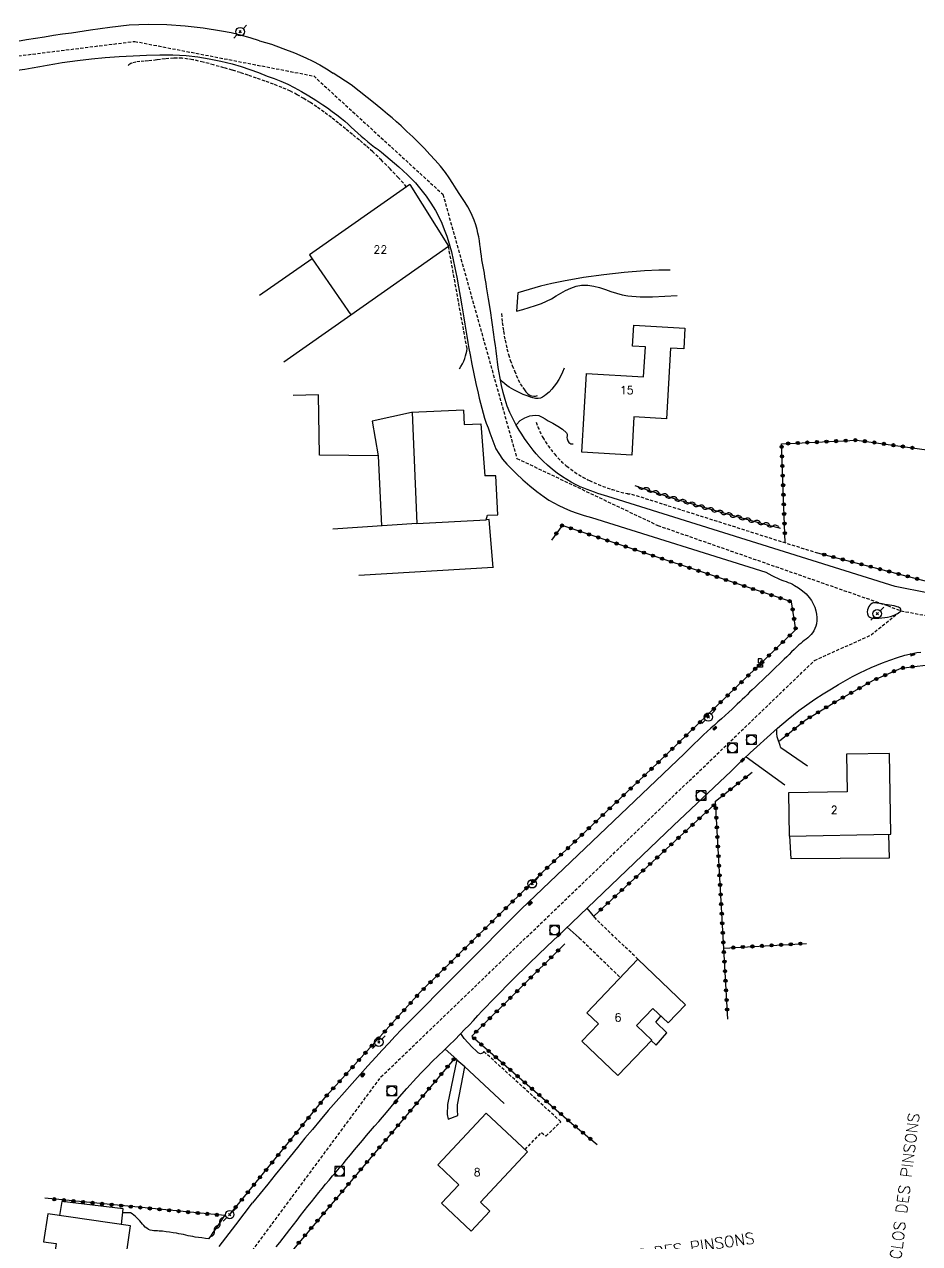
# Model space of a CAD drawing. Header units: millimetres. Extents: x 163000 to 164000, y 152000 to 153000.
# Drawn here: x 163158.3 to 163298.1, y 152306.1 to 152496.5 of the extents above; entities that cross this region are included whole.
import ezdxf
from ezdxf.enums import TextEntityAlignment as Align

# ---------------------------------------------------------------- set-up
doc = ezdxf.new("R2010")
doc.units = ezdxf.units.MM
doc.linetypes.add('DASHED', pattern=[0.75, 0.5, -0.25])
doc.layers.get('0').update_dxf_attribs({"linetype": 'CONTINUOUS'})
for name, color, linetype in [('W0001', 6, 'DASHED'), ('W0008', 7, 'CONTINUOUS'), ('W0015', 2, 'CONTINUOUS'), ('W0017', 7, 'CONTINUOUS'), ('W0101', 7, 'CONTINUOUS'), ('W0104', 1, 'CONTINUOUS'), ('W0112', 1, 'DASHED'), ('W0120', 7, 'CONTINUOUS'), ('W0310', 3, 'CONTINUOUS'), ('W0323', 7, 'CONTINUOUS'), ('W0401', 7, 'CONTINUOUS'), ('W0420', 7, 'CONTINUOUS'), ('W0438', 7, 'CONTINUOUS'), ('W0473', 7, 'CONTINUOUS'), ('W0510', 5, 'CONTINUOUS'), ('W0989', 7, 'CONTINUOUS'), ('W0991', 7, 'CONTINUOUS')]:
    doc.layers.add(name, color=color, linetype=linetype)
doc.styles.get("Standard").update_dxf_attribs({"font": 'romans.shx', "width": 0.85})

# ---------------------------------------------------------------- blocks, each defined once
blk = doc.blocks.new('T473')
for p, q in [((-0.166667, 0.166667), (0.166667, -0.166667)), ((-0.166667, -0.166667), (0.166667, 0.166667)), ((0.500001, 0.500001), (1.000002, 1.000002)), ((-1.000002, -1.000002), (-0.500001, -0.500001))]:
    blk.add_line(p, q)
blk.add_ellipse((0, 0), major_axis=(0.471405, 0.471405), ratio=1, start_param=5.4977871438, end_param=11.780972451)
blk = doc.blocks.new('T420')
for p, q in [((0.75, 0.75), (-0.75, 0.75)), ((-0.75, 0.75), (-0.75, -0.75)), ((0.75, 0.75), (0.75, -0.75)), ((0.75, -0.75), (-0.75, -0.75))]:
    blk.add_line(p, q)
blk.add_ellipse((0, 0), major_axis=(-0.53, 0.53), ratio=1, start_param=3.926991, end_param=10.210176)
blk = doc.blocks.new('T401')
for p, q in [((-0.3, 0.3), (0, 0.3)), ((-0.3, -0.25), (-0.3, 0.3)), ((-0.3, 0.15), (0, 0.15)), ((-0.3, 0), (0, 0)), ((0, 0.3), (0, -0.25)), ((-0.3, -0.15), (0, -0.15)), ((-0.3, -0.25), (-0.3, -0.3)), ((-0.3, -0.3), (0, -0.3)), ((0, -0.3), (0, -0.25))]:
    blk.add_line(p, q)
blk = doc.blocks.new('T438')
for p, q in [((-0.4, 0.2), (0.4, 0.2)), ((-0.4, -0.2), (-0.4, 0.2)), ((0.15, 1.1), (-0.3, 1.1)), ((-0.3, 1.1), (-0.3, 0.5)), ((-0.3, 0.5), (0.15, 0.5)), ((0.3, 0.65), (0.3, 0.95)), ((0.4, 0.2), (0.4, -0.2))]:
    blk.add_line(p, q)
at = {"flags": 128}
for points in [[(-0.4, -0.2), (0.4, 0.2)], [(0.4, -0.2), (-0.4, -0.2)]]:
    blk.add_lwpolyline(points, dxfattribs=at)
for centre, major_axis, start_param, end_param in [((0.15, 0.95), (0.106, -0.106), 0.785398, 2.356194), ((0.15, 0.65), (0.106, 0.106), 3.926991, 5.497787)]:
    blk.add_ellipse(centre, major_axis=major_axis, ratio=1, start_param=start_param, end_param=end_param)
blk = doc.blocks.new('t323o')
at = {"color": 0, "linetype": 'Continuous'}
for radius in [0.25, 0.15]:
    blk.add_circle((0, 0), radius, dxfattribs=at)
blk = doc.blocks.new('t310o')
at = {"color": 0, "linetype": 'Continuous'}
for centre, start, end in [((-0.5, 0.38), 216.8699, 323.1304), ((0.5, -0.37), 36.8699, 143.1303)]:
    blk.add_arc(centre, 0.625, start, end, dxfattribs=at)

msp = doc.modelspace()

# ---------------------------------------------------------------- linework, layer by layer
at = {"layer": 'W0001'}
for points in [[(163014, 152487.89), (163080.31, 152488.66), (163142.49, 152489.78), (163175.55, 152493.89), (163203.51, 152488.49), (163223.68, 152470.01), (163235.23, 152428.75), (163257.25, 152418.28), (163293.12, 152405.75), (163295.22, 152404.93)], [(163129.89, 152171), (163141.76, 152225.88), (163168.03, 152270.03), (163214.02, 152332.13), (163281.73, 152397.18), (163290.56, 152401.17), (163295.22, 152404.93)], [(163295.22, 152404.93), (163346.62, 152395.54)]]:
    msp.add_lwpolyline(points, dxfattribs=at)
at = {"layer": 'W0008'}
for points in [[(163195.06, 152494), (163193.59, 152494.47), (163192.1, 152494.87), (163190.6, 152495.22), (163189.09, 152495.51), (163186.27, 152495.95), (163183.43, 152496.29), (163180.58, 152496.49), (163177.72, 152496.55), (163174.69, 152496.4), (163171.67, 152496.05), (163168.67, 152495.62), (163165.67, 152495.19), (163164.26, 152495), (163162.85, 152494.79), (163161.44, 152494.57), (163160.04, 152494.35), (163158.63, 152494.12), (163157.23, 152493.89)], [(163195.06, 152494), (163196.9, 152493.44), (163198.71, 152492.8), (163200.5, 152492.1), (163202.26, 152491.33), (163203.36, 152490.79), (163204.45, 152490.21), (163205.51, 152489.59), (163206.55, 152488.92)], [(163157.2, 152489.38), (163158.38, 152489.56), (163159.55, 152489.76), (163160.72, 152489.97), (163161.89, 152490.18), (163163.07, 152490.38), (163164.24, 152490.58), (163165.42, 152490.76), (163166.6, 152490.92), (163168.78, 152491.17), (163170.96, 152491.38), (163173.15, 152491.54), (163175.33, 152491.66), (163177.39, 152491.75), (163179.46, 152491.81), (163181.53, 152491.81), (163183.59, 152491.69), (163185.4, 152491.48), (163187.2, 152491.17), (163188.99, 152490.8), (163190.76, 152490.36), (163192.16, 152489.97), (163193.54, 152489.52), (163194.91, 152489.02), (163196.25, 152488.48)], [(163209.37, 152487.09), (163206.55, 152488.92)], [(163196.25, 152488.48), (163197.33, 152488.09), (163198.4, 152487.66), (163199.45, 152487.2), (163200.48, 152486.7), (163201.62, 152486.08), (163202.74, 152485.41), (163203.84, 152484.72), (163204.93, 152484), (163205.67, 152483.49), (163206.4, 152482.96), (163207.12, 152482.42), (163207.83, 152481.86), (163208.36, 152481.42), (163208.88, 152480.97), (163209.38, 152480.51), (163209.89, 152480.04), (163210.39, 152479.58), (163210.9, 152479.11), (163211.42, 152478.66), (163211.94, 152478.22), (163212.2, 152478.01), (163212.47, 152477.8), (163212.74, 152477.6), (163213.01, 152477.39), (163213.29, 152477.19), (163213.56, 152476.99), (163213.82, 152476.78), (163214.09, 152476.57), (163215.46, 152475.43), (163216.83, 152474.27), (163218.15, 152473.07), (163219.4, 152471.78), (163220.26, 152470.76), (163221.07, 152469.7), (163221.82, 152468.6), (163222.51, 152467.46), (163223.03, 152466.5), (163223.5, 152465.51), (163223.91, 152464.51), (163224.29, 152463.48), (163224.68, 152462.26), (163225.01, 152461.03), (163225.3, 152459.78), (163225.57, 152458.54), (163225.88, 152457.06), (163226.14, 152455.57), (163226.39, 152454.08), (163226.65, 152452.6), (163226.81, 152451.64), (163226.97, 152450.69), (163227.12, 152449.73), (163227.28, 152448.77), (163227.43, 152447.82), (163227.59, 152446.86), (163227.76, 152445.91), (163227.93, 152444.95), (163228.22, 152443.45), (163228.53, 152441.95), (163228.85, 152440.45), (163229.19, 152438.96), (163229.37, 152438.17), (163229.55, 152437.38), (163229.75, 152436.6), (163229.97, 152435.82), (163230.21, 152435.05), (163230.46, 152434.28), (163230.74, 152433.52), (163231.02, 152432.76), (163231.32, 152431.93), (163231.63, 152431.09), (163231.98, 152430.27), (163232.41, 152429.49), (163233.01, 152428.64), (163233.69, 152427.86), (163234.42, 152427.12), (163235.15, 152426.4), (163236.19, 152425.42), (163237.26, 152424.48), (163238.37, 152423.58), (163239.52, 152422.73), (163240.25, 152422.25), (163241, 152421.8), (163241.77, 152421.39), (163242.56, 152421.01), (163243.61, 152420.56), (163244.68, 152420.17), (163245.77, 152419.83), (163246.88, 152419.54)], [(163249.44, 152422.79), (163248.92, 152422.95), (163248.4, 152423.11), (163247.89, 152423.29), (163247.38, 152423.47), (163246.81, 152423.67), (163246.24, 152423.87), (163245.68, 152424.09), (163245.12, 152424.33), (163244.41, 152424.68), (163243.71, 152425.05), (163243.02, 152425.45), (163242.35, 152425.88), (163241.56, 152426.44), (163240.79, 152427.04), (163240.05, 152427.67), (163239.34, 152428.34), (163238.8, 152428.89), (163238.28, 152429.46), (163237.78, 152430.06), (163237.3, 152430.66), (163236.85, 152431.27), (163236.42, 152431.88), (163236.01, 152432.51), (163235.62, 152433.15), (163235.1, 152434.06), (163234.6, 152434.98), (163234.14, 152435.92), (163233.74, 152436.89), (163233.39, 152437.97), (163233.1, 152439.06), (163232.86, 152440.16), (163232.64, 152441.26), (163232.48, 152442.12), (163232.34, 152442.97), (163232.22, 152443.83), (163232.1, 152444.69), (163231.99, 152445.55), (163231.88, 152446.41), (163231.77, 152447.26), (163231.65, 152448.12), (163231.37, 152449.97), (163231.1, 152451.83), (163230.81, 152453.68), (163230.52, 152455.53), (163230.43, 152456.06), (163230.34, 152456.59), (163230.25, 152457.13), (163230.16, 152457.66), (163230.06, 152458.19), (163229.97, 152458.73), (163229.88, 152459.26), (163229.79, 152459.79), (163229.7, 152460.38), (163229.62, 152460.97), (163229.54, 152461.56), (163229.46, 152462.15), (163229.38, 152462.75), (163229.28, 152463.34), (163229.17, 152463.92), (163229.03, 152464.5), (163228.82, 152465.24), (163228.57, 152465.97), (163228.28, 152466.68), (163227.96, 152467.38), (163227.58, 152468.06), (163227.17, 152468.7), (163226.73, 152469.34), (163226.31, 152469.97), (163225.76, 152470.84), (163225.23, 152471.71), (163224.68, 152472.57), (163224.08, 152473.4), (163223.31, 152474.38), (163222.5, 152475.32), (163221.66, 152476.24), (163220.81, 152477.14), (163219.92, 152478.06), (163219.01, 152478.96), (163218.08, 152479.84), (163217.15, 152480.7), (163216.45, 152481.33), (163215.75, 152481.94), (163215.04, 152482.54), (163214.32, 152483.14), (163213.1, 152484.14), (163211.87, 152485.14), (163210.62, 152486.12), (163209.37, 152487.09)], [(163363.63, 152395.44), (163332.27, 152401.85), (163299.56, 152407.71), (163294.35, 152408.73), (163249.44, 152422.79)], [(163246.88, 152419.54), (163274.15, 152410.96)], [(163274.15, 152410.96), (163274.59, 152410.71), (163275.04, 152410.47), (163275.5, 152410.24), (163275.95, 152410.02), (163276.28, 152409.87), (163276.61, 152409.74), (163276.95, 152409.62), (163277.29, 152409.5), (163277.62, 152409.38), (163277.96, 152409.24), (163278.28, 152409.09), (163278.6, 152408.92), (163279.23, 152408.52), (163279.83, 152408.08), (163280.4, 152407.59), (163280.9, 152407.03), (163281.24, 152406.55), (163281.54, 152406.04), (163281.77, 152405.5), (163281.95, 152404.94), (163282.05, 152404.43), (163282.1, 152403.92), (163282.09, 152403.41), (163282.03, 152402.9), (163281.93, 152402.53), (163281.8, 152402.17), (163281.63, 152401.83), (163281.42, 152401.51), (163281.2, 152401.23), (163280.95, 152400.97), (163280.68, 152400.73), (163280.4, 152400.51), (163280.12, 152400.3), (163279.84, 152400.08), (163279.57, 152399.86), (163279.3, 152399.63), (163278.91, 152399.26), (163278.53, 152398.89), (163278.15, 152398.52), (163277.77, 152398.14), (163277.39, 152397.76), (163277.01, 152397.39), (163276.63, 152397.01), (163276.24, 152396.64), (163275.71, 152396.13), (163275.18, 152395.62), (163274.64, 152395.12), (163274.11, 152394.61), (163273.58, 152394.11), (163273.04, 152393.6), (163272.51, 152393.09), (163271.98, 152392.59), (163271.59, 152392.21), (163271.2, 152391.84), (163270.82, 152391.46), (163270.44, 152391.09), (163270.05, 152390.71), (163269.67, 152390.34), (163269.28, 152389.97), (163268.89, 152389.6), (163268.33, 152389.09), (163267.78, 152388.59), (163267.21, 152388.09), (163266.65, 152387.59), (163266.09, 152387.09), (163265.52, 152386.59), (163264.97, 152386.08), (163264.41, 152385.57), (163263.65, 152384.86), (163262.9, 152384.13), (163262.15, 152383.4), (163261.4, 152382.67)], [(163268.73, 152379.89), (163269.71, 152380.87), (163270.69, 152381.83), (163271.69, 152382.78), (163272.71, 152383.71), (163274.32, 152385.17), (163275.94, 152386.61), (163277.6, 152388.02), (163279.3, 152389.37), (163280.54, 152390.27), (163281.8, 152391.13), (163283.08, 152391.96), (163284.38, 152392.77), (163285.47, 152393.42), (163286.56, 152394.06), (163287.68, 152394.67), (163288.8, 152395.25), (163289.68, 152395.67), (163290.56, 152396.07), (163291.46, 152396.45), (163292.36, 152396.8), (163293.51, 152397.23), (163294.67, 152397.64), (163295.85, 152398), (163297.05, 152398.29), (163297.7, 152398.41), (163298.36, 152398.5)], [(163261.4, 152382.67), (163235.91, 152358.35), (163217.23, 152339.56)], [(163242.64, 152355.08), (163259.73, 152371.41), (163268.73, 152379.89)], [(163197.66, 152305.58), (163198.2, 152306.25), (163198.73, 152306.93), (163199.26, 152307.61), (163199.8, 152308.29), (163200.36, 152309.01), (163200.92, 152309.74), (163201.47, 152310.46), (163202.03, 152311.19), (163202.59, 152311.92), (163203.16, 152312.64), (163203.72, 152313.36), (163204.3, 152314.07), (163204.83, 152314.72), (163205.37, 152315.37), (163205.91, 152316.02), (163206.46, 152316.66), (163207, 152317.3), (163207.55, 152317.94), (163208.1, 152318.58), (163208.64, 152319.23), (163209.27, 152319.97), (163209.9, 152320.72), (163210.52, 152321.47), (163211.15, 152322.22), (163211.78, 152322.96), (163212.4, 152323.71), (163213.03, 152324.45), (163213.67, 152325.19), (163215.12, 152326.91), (163216.57, 152328.63), (163218.04, 152330.33), (163219.56, 152332), (163220.39, 152332.87), (163221.23, 152333.73), (163222.09, 152334.58), (163222.95, 152335.42), (163223.82, 152336.26), (163224.68, 152337.1), (163225.54, 152337.95), (163226.39, 152338.8), (163227.08, 152339.52), (163227.77, 152340.24), (163228.45, 152340.97), (163229.13, 152341.7), (163229.81, 152342.43), (163230.5, 152343.15), (163231.19, 152343.87), (163231.88, 152344.59), (163234.53, 152347.25), (163237.21, 152349.89), (163239.91, 152352.5), (163242.64, 152355.08)], [(163217.23, 152339.56), (163216.22, 152338.48), (163215.22, 152337.4), (163214.22, 152336.31), (163213.22, 152335.22), (163211.98, 152333.86), (163210.75, 152332.49), (163209.52, 152331.12), (163208.3, 152329.75), (163207.04, 152328.31), (163205.79, 152326.86), (163204.54, 152325.4), (163203.3, 152323.94), (163202.14, 152322.54), (163200.99, 152321.13), (163199.84, 152319.72), (163198.7, 152318.31), (163197.51, 152316.85), (163196.33, 152315.39), (163195.15, 152313.92), (163193.97, 152312.46)], [(163188.77, 152305.63), (163191.36, 152309.05), (163193.97, 152312.46)]]:
    msp.add_lwpolyline(points, dxfattribs=at)
at = {"layer": 'W0015'}
msp.add_lwpolyline([(163291.8, 152403.81), (163292.25, 152403.84), (163292.7, 152403.89), (163293.14, 152403.96), (163293.58, 152404.07), (163293.91, 152404.18), (163294.25, 152404.31), (163294.57, 152404.46), (163294.88, 152404.64), (163294.92, 152404.67), (163294.97, 152404.69), (163295.02, 152404.72), (163295.07, 152404.75), (163295.11, 152404.78), (163295.16, 152404.83), (163295.19, 152404.87), (163295.22, 152404.93), (163295.23, 152405.03), (163295.22, 152405.12), (163295.19, 152405.21), (163295.14, 152405.29), (163295, 152405.42), (163294.83, 152405.5), (163294.65, 152405.56), (163294.49, 152405.61), (163294.15, 152405.7), (163293.8, 152405.76), (163293.45, 152405.81), (163293.11, 152405.87), (163292.69, 152405.95), (163292.28, 152406.03), (163291.86, 152406.11), (163291.44, 152406.15), (163291.28, 152406.17), (163291.11, 152406.18), (163290.93, 152406.18), (163290.76, 152406.13), (163290.54, 152405.99), (163290.36, 152405.81), (163290.22, 152405.6), (163290.11, 152405.37), (163290.02, 152405.08), (163289.97, 152404.77), (163289.99, 152404.45), (163290.11, 152404.15), (163290.22, 152404.03), (163290.35, 152403.95), (163290.49, 152403.9), (163290.63, 152403.86), (163290.92, 152403.8), (163291.22, 152403.79), (163291.51, 152403.79)], close=True, dxfattribs=at)
at = {"layer": 'W0017'}
for points in [[(163242.64, 152442.86), (163242.38, 152442.24), (163242.09, 152441.65), (163241.77, 152441.06), (163241.41, 152440.5), (163241.06, 152440.02), (163240.7, 152439.56), (163240.29, 152439.12), (163239.84, 152438.73), (163239.56, 152438.52), (163239.26, 152438.33), (163238.93, 152438.18), (163238.58, 152438.1), (163238.16, 152438.1), (163237.75, 152438.19), (163237.36, 152438.33), (163236.99, 152438.46), (163236.22, 152438.75), (163235.48, 152439.08), (163234.75, 152439.45), (163234.05, 152439.88), (163233.69, 152440.13), (163233.34, 152440.42), (163233.01, 152440.72), (163232.7, 152441.04)], [(163235.17, 152434.06), (163235.77, 152434.65), (163236.48, 152435.1), (163237.27, 152435.39), (163238.11, 152435.51), (163238.68, 152435.43), (163239.2, 152435.2), (163239.67, 152434.91), (163240.13, 152434.64), (163240.88, 152434.23), (163241.63, 152433.8), (163242.35, 152433.31), (163243, 152432.73), (163243.11, 152432.51), (163243.11, 152432.25), (163243.07, 152432), (163243.08, 152431.79), (163243.18, 152431.52), (163243.36, 152431.24), (163243.67, 152431.04), (163244.05, 152431.03)], [(163276.48, 152383.56), (163276.43, 152383.72), (163276.37, 152383.88), (163276.32, 152384.05), (163276.27, 152384.21), (163276.22, 152384.36), (163276.16, 152384.5), (163276.11, 152384.65), (163276.05, 152384.79), (163276, 152384.94), (163275.95, 152385.09), (163275.91, 152385.24), (163275.88, 152385.39), (163275.84, 152385.64), (163275.82, 152385.89), (163275.83, 152386.15), (163275.85, 152386.4)], [(163271.04, 152382.11), (163277.08, 152377.77)], [(163280.61, 152380.65), (163276.48, 152383.53)], [(163247.69, 152356.73), (163246.21, 152358.5)], [(163243.11, 152355.53), (163244.99, 152353.88)], [(163230.08, 152336.11), (163230, 152335.96), (163229.88, 152335.85), (163229.74, 152335.77), (163229.58, 152335.74), (163229.38, 152335.78), (163229.21, 152335.88), (163229.08, 152336.02), (163228.95, 152336.13), (163228.26, 152336.76), (163227.62, 152337.43), (163227.02, 152338.14), (163226.47, 152338.9)], [(163224.05, 152336.48), (163225.89, 152334.85)], [(163225.89, 152334.85), (163224.4, 152327.81), (163224.34, 152326.24), (163224.5, 152325.51), (163226.02, 152326.08), (163225.97, 152326.92), (163225.99, 152327.76), (163227.12, 152333.73), (163225.87, 152334.75)], [(163227.07, 152333.77), (163233.24, 152327.97)], [(163174.88, 152310.92), (163173.7, 152310.88)], [(163187.12, 152306.85), (163186.59, 152306.91), (163186.06, 152306.97), (163185.53, 152307.04), (163185, 152307.12), (163184.63, 152307.18), (163184.27, 152307.25), (163183.91, 152307.33), (163183.55, 152307.41), (163183.19, 152307.49), (163182.83, 152307.56), (163182.47, 152307.64), (163182.1, 152307.7), (163181.55, 152307.79), (163181, 152307.87), (163180.45, 152307.95), (163179.9, 152308.02), (163179.63, 152308.05), (163179.36, 152308.06), (163179.09, 152308.07), (163178.81, 152308.08), (163178.54, 152308.1), (163178.26, 152308.14), (163177.99, 152308.21), (163177.72, 152308.31), (163177.45, 152308.48), (163177.19, 152308.68), (163176.97, 152308.91), (163176.76, 152309.15), (163176.57, 152309.4), (163176.37, 152309.64), (163176.17, 152309.87), (163175.94, 152310.09), (163175.69, 152310.31), (163175.43, 152310.52), (163175.16, 152310.72), (163174.88, 152310.92)]]:
    msp.add_lwpolyline(points, dxfattribs=at)
at = {"layer": 'W0101'}
for points in [[(163218.52, 152471.54), (163202.83, 152460.55)], [(163218.52, 152471.54), (163224.56, 152461.88)], [(163202.83, 152460.55), (163203.26, 152459.94)], [(163209.32, 152451.2), (163224.56, 152461.88)], [(163203.26, 152459.94), (163209.32, 152451.2)]]:
    msp.add_lwpolyline(points, dxfattribs=at)
for points in [[(163246.13, 152442.03), (163255.04, 152441.51), (163255.31, 152446.17), (163253.3, 152446.28), (163253.49, 152449.57), (163261.5, 152449.11), (163261.31, 152445.87), (163259.23, 152445.99), (163258.59, 152434.92), (163253.53, 152435.22), (163253.18, 152429.25), (163245.41, 152429.7), (163246.13, 152442.03)], [(163293.42, 152382.67), (163286.75, 152382.56), (163286.85, 152376.69), (163277.65, 152376.53), (163277.76, 152369.76), (163293.63, 152370.03), (163293.42, 152382.67)], [(163261.6, 152343.41), (163258.88, 152340.56), (163256.48, 152342.84), (163253.93, 152340.16), (163256.31, 152337.89), (163251.01, 152332.33), (163245.37, 152337.71), (163247.98, 152340.44), (163246.19, 152342.15), (163254.16, 152350.51), (163261.6, 152343.41)], [(163226.19, 152315.3), (163223.47, 152312.4), (163228.11, 152308.05), (163231.04, 152311.17), (163229.56, 152312.56), (163236.92, 152320.41), (163230.44, 152326.48), (163222.88, 152318.41), (163226.19, 152315.3)], [(163161.97, 152310.75), (163161.33, 152306.39), (163163.29, 152306.1), (163162.12, 152298.11), (163171.64, 152296.73), (163172.33, 152301.49), (163173.8, 152301.28), (163174.91, 152308.87), (163161.97, 152310.75)]]:
    msp.add_lwpolyline(points, close=True, dxfattribs=at)
at = {"layer": 'W0104'}
for points in [[(163203.26, 152459.94), (163195.06, 152454.19)], [(163198.82, 152443.84), (163209.32, 152451.2)], [(163226.88, 152436.27), (163218.8, 152435.9), (163212.65, 152434.56), (163213.59, 152429.17), (163204.4, 152429.23), (163204.25, 152438.7), (163200.29, 152438.6)], [(163218.88, 152435.9), (163219.61, 152418.6), (163230.47, 152419.16)], [(163226.88, 152436.27), (163226.99, 152434.07), (163229.63, 152434.15), (163230.26, 152426.03)], [(163213.59, 152429.17), (163214.09, 152418.22)], [(163231.54, 152411.66), (163230.94, 152419.18), (163230.47, 152419.15), (163230.65, 152419.86), (163232.25, 152419.96), (163231.93, 152426.01), (163230.26, 152426.03)], [(163219.61, 152418.6), (163206.48, 152417.7)], [(163231.54, 152411.7), (163210.54, 152410.44)], [(163293.3, 152370.02), (163293.41, 152366.31), (163278.07, 152366.18), (163277.89, 152369.77)], [(163256.22, 152337.81), (163257.01, 152337.08), (163258.68, 152339.04), (163256.93, 152340.69), (163257.75, 152341.64)], [(163173.51, 152309.07), (163173.77, 152311.53), (163164.16, 152312.69), (163163.81, 152310.48)]]:
    msp.add_lwpolyline(points, dxfattribs=at)
at = {"layer": 'W0112'}
for points in [[(163218.02, 152471.19), (163216.75, 152472.6), (163215.44, 152473.99), (163214.1, 152475.33), (163212.72, 152476.65), (163211.69, 152477.58), (163210.64, 152478.48), (163209.56, 152479.36), (163208.48, 152480.23), (163207.38, 152481.12), (163206.27, 152481.99), (163205.14, 152482.85), (163203.98, 152483.66), (163202.99, 152484.32), (163201.97, 152484.95), (163200.94, 152485.55), (163199.87, 152486.1), (163198.57, 152486.68), (163197.25, 152487.21), (163195.91, 152487.69), (163194.56, 152488.16), (163193.3, 152488.59), (163192.04, 152489.01), (163190.77, 152489.4), (163189.48, 152489.76), (163187.88, 152490.21), (163186.27, 152490.66), (163184.63, 152491.03), (163182.97, 152491.25), (163181.64, 152491.27), (163180.31, 152491.16), (163178.99, 152490.99), (163177.68, 152490.83), (163177.04, 152490.78), (163176.38, 152490.75), (163175.73, 152490.67), (163175.09, 152490.49), (163174.94, 152490.42), (163174.79, 152490.34), (163174.66, 152490.24), (163174.54, 152490.13)], [(163227.46, 152445.9), (163224.56, 152461.88)], [(163232.85, 152451.37), (163232.97, 152449.98), (163233.15, 152448.6), (163233.39, 152447.23), (163233.69, 152445.87), (163233.93, 152444.99), (163234.21, 152444.12), (163234.52, 152443.26), (163234.87, 152442.42), (163235.15, 152441.74), (163235.45, 152441.07), (163235.78, 152440.42), (163236.17, 152439.8), (163236.41, 152439.46), (163236.66, 152439.13), (163236.96, 152438.82), (163237.33, 152438.59), (163237.6, 152438.5), (163237.89, 152438.47), (163238.17, 152438.49), (163238.45, 152438.57)], [(163226.26, 152442.73), (163226.51, 152443.12), (163226.74, 152443.53), (163226.94, 152443.95), (163227.12, 152444.38), (163227.24, 152444.75), (163227.34, 152445.13), (163227.41, 152445.51), (163227.46, 152445.9)], [(163253.16, 152423.18), (163281.79, 152414.1)], [(163254.16, 152350.51), (163247.66, 152356.7)], [(163244.99, 152353.88), (163251.42, 152347.64)], [(163236.52, 152320.79), (163239.08, 152323.44), (163239.79, 152322.87), (163242.11, 152325.14), (163230.08, 152336.11)]]:
    msp.add_lwpolyline(points, dxfattribs=at)
msp.add_lwpolyline([(163238.27, 152434.43, 0.054167), (163239.29, 152432.03, 0.048098), (163241.15, 152429.41, 0.04898), (163243.03, 152427.52, 0.056517), (163246.56, 152425.3, 0.056463), (163252.45, 152423.26, 0.055819), (163253.16, 152423.18)], format="xyb", dxfattribs=at)
at = {"layer": 'W0120'}
msp.add_lwpolyline([(163235.39, 152454.59), (163235.18, 152451.76)], dxfattribs=at)
at = {"layer": 'W0310'}
for points in [[(163253.66, 152424.54), (163255.93, 152423.76), (163258.22, 152423.01), (163260.51, 152422.28), (163262.82, 152421.58), (163266.2, 152420.6), (163269.59, 152419.65), (163272.99, 152418.74), (163276.4, 152417.87)], [(163187.12, 152306.85), (163187.47, 152307.33), (163187.82, 152307.82), (163188.16, 152308.3), (163188.5, 152308.79), (163188.79, 152309.21), (163189.07, 152309.62), (163189.34, 152310.04), (163189.62, 152310.46)]]:
    msp.add_lwpolyline(points, dxfattribs=at)
at = {"layer": 'W0323'}
for points in [[(163277.15, 152415.57), (163276.58, 152431.03), (163288.33, 152431.61), (163301.16, 152429.83), (163309.48, 152428.73), (163317.72, 152423.31), (163325.16, 152419.86), (163333.58, 152416.48), (163343, 152410.2), (163345.1, 152405.44), (163348.76, 152403.63), (163348.2, 152400.35)], [(163190.39, 152310.62), (163205.5, 152329.17), (163220.21, 152345.4), (163239.11, 152363.98), (163257.32, 152381.25), (163278.81, 152402.01), (163278.13, 152406.35), (163242.3, 152418.29), (163240.65, 152415.96)], [(163281.79, 152414.1), (163301.21, 152409.05), (163348.71, 152400.25), (163369.18, 152396.41), (163385.82, 152394.1), (163393.8, 152394.26), (163401.6, 152395.6), (163409.66, 152397.69), (163417.12, 152400.31), (163425.08, 152403.21), (163442.19, 152404.28), (163503.65, 152405.26)], [(163276.27, 152384.63), (163280.25, 152387.85), (163284.88, 152390.67), (163290.92, 152394.1), (163295.27, 152395.99), (163301.16, 152396.72), (163301.16, 152371.94)], [(163266.24, 152375.21), (163272, 152379.74)], [(163247.25, 152357.26), (163266.27, 152374.83)], [(163268.17, 152341.16), (163266.24, 152375.21)], [(163242.74, 152352.94), (163228.19, 152338.49), (163243.82, 152324.88), (163247.78, 152321.57)], [(163267.54, 152352.26), (163280.48, 152352.99)], [(163225.47, 152334.98), (163200.35, 152305.25), (163193.88, 152296.72)], [(163189.62, 152310.46), (163161.51, 152313.17)]]:
    msp.add_lwpolyline(points, dxfattribs=at)
at = {"layer": 'W0510'}
for points in [[(163259.18, 152458.16), (163257.39, 152458.14), (163255.17, 152458.04), (163251.99, 152457.8), (163248.81, 152457.45), (163245.65, 152457), (163242.51, 152456.44), (163240.71, 152456.07), (163238.92, 152455.63), (163237.14, 152455.14), (163235.39, 152454.59)], [(163235.18, 152451.76), (163236.17, 152452.01), (163237.16, 152452.3), (163238.14, 152452.61), (163239.11, 152452.96), (163239.89, 152453.3), (163240.64, 152453.7), (163241.37, 152454.14), (163242.1, 152454.57), (163242.86, 152454.99), (163243.66, 152455.35), (163244.49, 152455.63), (163245.36, 152455.79), (163246.31, 152455.8), (163247.25, 152455.68), (163248.17, 152455.44), (163249.06, 152455.15), (163249.92, 152454.84), (163250.78, 152454.54), (163251.67, 152454.29), (163252.58, 152454.14), (163254.51, 152454.01), (163256.44, 152454.01), (163258.36, 152454.09), (163260.28, 152454.22), (163260.29, 152454.22)]]:
    msp.add_lwpolyline(points, dxfattribs=at)

# ---------------------------------------------------------------- block references
at = {"layer": 'W0310'}
for p, rotation in [((163255.08, 152424.06), 341.1352484622392), ((163256.5, 152423.58), 341.7830536597066), ((163257.92, 152423.11), 341.7830536597066), ((163259.35, 152422.65), 342.4308595368402), ((163260.78, 152422.2), 343.0786660932069), ((163262.22, 152421.77), 343.0786660932069), ((163263.66, 152421.34), 343.7264732593215), ((163265.09, 152420.92), 343.7264732593215), ((163266.54, 152420.5), 344.3742812812868), ((163267.98, 152420.1), 344.3742812812868), ((163269.43, 152419.69), 344.3742812812868), ((163270.87, 152419.3), 345.0220905737928), ((163272.32, 152418.92), 345.0220905737928), ((163273.77, 152418.54), 345.6699011342871), ((163275.23, 152418.17), 345.6699011342871), ((163188.85, 152309.3), 56.08824421813191), ((163188, 152308.07), 54.75830111314193)]:
    msp.add_blockref('t310o', p, dxfattribs=dict(at, rotation=rotation))
at = {"layer": 'W0323'}
for p, rotation in [((163280.61, 152431.23), 2.80512435101268), ((163282.1, 152431.3), 2.80512435101268), ((163283.6, 152431.37), 2.80512435101268), ((163285.1, 152431.45), 2.80512435101268), ((163286.6, 152431.52), 2.80512435101268), ((163288.1, 152431.6), 2.80512435101268), ((163289.58, 152431.43), 352.0992106479045), ((163291.07, 152431.23), 352.0992106479045), ((163276.6, 152430.56), 92.10217295911288), ((163277.61, 152431.08), 2.80512435101268), ((163279.11, 152431.15), 2.80512435101268), ((163292.56, 152431.02), 352.0992106479045), ((163294.04, 152430.81), 352.0992106479045), ((163295.53, 152430.61), 352.0992106479045), ((163297.01, 152430.4), 352.0992106479045), ((163276.65, 152429.06), 92.10217295911288), ((163276.71, 152427.56), 92.10217295911288), ((163276.76, 152426.06), 92.10217295911288), ((163276.82, 152424.56), 92.10217295911288), ((163276.87, 152423.07), 92.10217295911288), ((163276.93, 152421.57), 92.10217295911288), ((163276.98, 152420.07), 92.10217295911288), ((163242.28, 152418.26), 234.7066481722597), ((163243.69, 152417.82), 161.5776076809375), ((163277.04, 152418.57), 92.10217295911288), ((163241.41, 152417.03), 234.7066481722597), ((163245.11, 152417.35), 161.5776076809375), ((163246.53, 152416.87), 161.5776076809375), ((163247.96, 152416.4), 161.5776076809375), ((163249.38, 152415.93), 161.5776076809375), ((163277.09, 152417.07), 92.10217295911288), ((163250.8, 152415.45), 161.5776076809375), ((163252.23, 152414.98), 161.5776076809375), ((163253.65, 152414.5), 161.5776076809375), ((163255.07, 152414.03), 161.5776076809375), ((163256.5, 152413.56), 161.5776076809375), ((163257.92, 152413.08), 161.5776076809375), ((163259.34, 152412.61), 161.5776076809375), ((163260.77, 152412.13), 161.5776076809375), ((163283.24, 152413.72), 345.4199971022043), ((163284.69, 152413.34), 345.4199971022043), ((163286.15, 152412.97), 345.4199971022043), ((163287.6, 152412.59), 345.4199971022043), ((163289.05, 152412.21), 345.4199971022043), ((163262.19, 152411.66), 161.5776076809375), ((163263.61, 152411.19), 161.5776076809375), ((163265.04, 152410.71), 161.5776076809375), ((163266.46, 152410.24), 161.5776076809375), ((163290.5, 152411.83), 345.4199971022043), ((163291.95, 152411.45), 345.4199971022043), ((163293.4, 152411.08), 345.4199971022043), ((163294.86, 152410.7), 345.4199971022043), ((163296.31, 152410.32), 345.4199971022043), ((163267.88, 152409.76), 161.5776076809375), ((163269.3, 152409.29), 161.5776076809375), ((163270.73, 152408.82), 161.5776076809375), ((163272.15, 152408.34), 161.5776076809375), ((163297.76, 152409.94), 345.4199971022043), ((163273.57, 152407.87), 161.5776076809375), ((163275, 152407.39), 161.5776076809375), ((163276.42, 152406.92), 161.5776076809375), ((163277.84, 152406.45), 161.5776076809375), ((163278.31, 152405.16), 98.90171184704042), ((163278.54, 152403.68), 98.90171184704042), ((163277.87, 152401.1), 44.0061205458456), ((163278.78, 152402.2), 98.90171184704042), ((163275.71, 152399.02), 44.0061205458456), ((163276.79, 152400.06), 44.0061205458456), ((163273.55, 152396.93), 44.0061205458456), ((163274.63, 152397.97), 44.0061205458456), ((163272.47, 152395.89), 44.0061205458456), ((163294.14, 152395.5), 23.44806538555391), ((163295.54, 152396.02), 7.093664794429841), ((163297.03, 152396.21), 7.093664794429841), ((163270.32, 152393.81), 44.0061205458456), ((163271.4, 152394.85), 44.0061205458456), ((163290.06, 152393.61), 29.55755588296853), ((163291.39, 152394.3), 23.44806538555391), ((163292.76, 152394.9), 23.44806538555391), ((163268.16, 152391.72), 44.0061205458456), ((163269.24, 152392.76), 44.0061205458456), ((163286.15, 152391.39), 29.55755588296853), ((163287.45, 152392.13), 29.55755588296853), ((163288.75, 152392.87), 29.55755588296853), ((163266, 152389.64), 44.0061205458456), ((163267.08, 152390.68), 44.0061205458456), ((163283.56, 152389.87), 31.39026291188958), ((163284.84, 152390.65), 31.39026291188958), ((163263.84, 152387.55), 44.0061205458456), ((163264.92, 152388.6), 44.0061205458456), ((163279.77, 152387.46), 38.98015668992593), ((163281, 152388.31), 31.39026291188958), ((163282.28, 152389.09), 31.39026291188958), ((163261.69, 152385.47), 44.0061205458456), ((163262.76, 152386.51), 44.0061205458456), ((163277.43, 152385.57), 38.98015668992593), ((163278.6, 152386.52), 38.98015668992593), ((163260.61, 152384.43), 44.0061205458456), ((163258.45, 152382.34), 44.0061205458456), ((163259.53, 152383.39), 44.0061205458456), ((163256.28, 152380.27), 43.47923099523795), ((163257.37, 152381.3), 44.0061205458456), ((163254.1, 152378.2), 43.47923099523795), ((163255.19, 152379.24), 43.47923099523795), ((163269.78, 152377.99), 38.18022685961011), ((163270.96, 152378.92), 38.18022685961011), ((163251.93, 152376.14), 43.47923099523795), ((163253.02, 152377.17), 43.47923099523795), ((163267.42, 152376.13), 38.18022685961011), ((163268.6, 152377.06), 38.18022685961011), ((163249.75, 152374.08), 43.47923099523795), ((163250.84, 152375.11), 43.47923099523795), ((163265.98, 152374.56), 42.73343687644991), ((163266.31, 152374.11), 93.22814942016878), ((163248.66, 152373.04), 43.47923099523795), ((163263.77, 152372.53), 42.73343687644991), ((163264.88, 152373.55), 42.73343687644991), ((163266.39, 152372.61), 93.22814942016878), ((163246.49, 152370.98), 43.47923099523795), ((163247.57, 152372.01), 43.47923099523795), ((163261.57, 152370.49), 42.73343687644991), ((163262.67, 152371.51), 42.73343687644991), ((163266.48, 152371.11), 93.22814942016878), ((163244.31, 152368.91), 43.47923099523795), ((163245.4, 152369.95), 43.47923099523795), ((163259.37, 152368.46), 42.73343687644991), ((163260.47, 152369.47), 42.73343687644991), ((163266.56, 152369.61), 93.22814942016878), ((163242.13, 152366.85), 43.47923099523795), ((163243.22, 152367.88), 43.47923099523795), ((163257.16, 152366.42), 42.73343687644991), ((163258.26, 152367.44), 42.73343687644991), ((163266.64, 152368.12), 93.22814942016878), ((163266.73, 152366.62), 93.22814942016878), ((163239.96, 152364.79), 43.47923099523795), ((163241.04, 152365.82), 43.47923099523795), ((163256.06, 152365.4), 42.73343687644991), ((163266.81, 152365.12), 93.22814942016878), ((163237.8, 152362.7), 44.51987820036337), ((163238.87, 152363.75), 44.51987820036337), ((163253.86, 152363.37), 42.73343687644991), ((163254.96, 152364.38), 42.73343687644991), ((163266.9, 152363.62), 93.22814942016878), ((163236.73, 152361.65), 44.51987820036337), ((163251.65, 152361.33), 42.73343687644991), ((163252.76, 152362.35), 42.73343687644991), ((163266.98, 152362.13), 93.22814942016878), ((163234.59, 152359.54), 44.51987820036337), ((163235.66, 152360.59), 44.51987820036337), ((163249.45, 152359.29), 42.73343687644991), ((163250.55, 152360.31), 42.73343687644991), ((163267.07, 152360.63), 93.22814942016878), ((163267.15, 152359.13), 93.22814942016878), ((163232.45, 152357.44), 44.51987820036337), ((163233.52, 152358.49), 44.51987820036337), ((163248.35, 152358.28), 42.73343687644991), ((163267.24, 152357.63), 93.22814942016878), ((163230.31, 152355.34), 44.51987820036337), ((163231.38, 152356.39), 44.51987820036337), ((163267.32, 152356.13), 93.22814942016878), ((163228.18, 152353.23), 44.51987820036337), ((163229.25, 152354.28), 44.51987820036337), ((163267.4, 152354.64), 93.22814942016878), ((163267.49, 152353.14), 93.22814942016878), ((163226.04, 152351.13), 44.51987820036337), ((163227.11, 152352.18), 44.51987820036337), ((163241.68, 152351.88), 224.7931565724584), ((163267.57, 152351.64), 93.22814942016878), ((163269.04, 152352.34), 3.245743776992494), ((163270.53, 152352.43), 3.245743776992494), ((163272.03, 152352.51), 3.245743776992494), ((163273.53, 152352.6), 3.245743776992494), ((163275.03, 152352.68), 3.245743776992494), ((163276.52, 152352.77), 3.245743776992494), ((163278.02, 152352.85), 3.245743776992494), ((163279.52, 152352.94), 3.245743776992494), ((163224.97, 152350.08), 44.51987820036337), ((163239.55, 152349.77), 224.7931565724584), ((163240.61, 152350.82), 224.7931565724584), ((163267.66, 152350.14), 93.22814942016878), ((163222.83, 152347.97), 44.51987820036337), ((163223.9, 152349.03), 44.51987820036337), ((163237.42, 152347.65), 224.7931565724584), ((163238.49, 152348.71), 224.7931565724584), ((163267.74, 152348.65), 93.22814942016878), ((163220.69, 152345.87), 44.51987820036337), ((163221.76, 152346.92), 44.51987820036337), ((163235.29, 152345.54), 224.7931565724584), ((163236.36, 152346.6), 224.7931565724584), ((163267.83, 152347.15), 93.22814942016878), ((163267.91, 152345.65), 93.22814942016878), ((163218.65, 152343.67), 47.8092167862143), ((163219.65, 152344.79), 47.8092167862143), ((163234.23, 152344.48), 224.7931565724584), ((163268, 152344.15), 93.22814942016878), ((163217.64, 152342.56), 47.8092167862143), ((163232.1, 152342.37), 224.7931565724584), ((163233.16, 152343.42), 224.7931565724584), ((163268.08, 152342.66), 93.22814942016878), ((163215.62, 152340.34), 47.8092167862143), ((163216.63, 152341.45), 47.8092167862143), ((163229.97, 152340.25), 224.7931565724584), ((163231.03, 152341.31), 224.7931565724584), ((163213.61, 152338.12), 47.8092167862143), ((163214.62, 152339.23), 47.8092167862143), ((163228.57, 152338.16), 318.9434261104787), ((163228.9, 152339.2), 224.7931565724584), ((163211.59, 152335.89), 47.8092167862143), ((163212.6, 152337.01), 47.8092167862143), ((163229.7, 152337.18), 318.9434261104787), ((163230.83, 152336.19), 318.9434261104787), ((163210.59, 152334.78), 47.8092167862143), ((163225.39, 152334.88), 229.7998358289485), ((163231.96, 152335.21), 318.9434261104787), ((163233.09, 152334.22), 318.9434261104787), ((163208.57, 152332.56), 47.8092167862143), ((163209.58, 152333.67), 47.8092167862143), ((163223.45, 152332.59), 229.7998358289485), ((163224.42, 152333.74), 229.7998358289485), ((163234.22, 152333.24), 318.9434261104787), ((163235.35, 152332.25), 318.9434261104787), ((163206.56, 152330.34), 47.8092167862143), ((163207.57, 152331.45), 47.8092167862143), ((163221.51, 152330.3), 229.7998358289485), ((163222.48, 152331.45), 229.7998358289485), ((163236.48, 152331.27), 318.9434261104787), ((163237.61, 152330.28), 318.9434261104787), ((163205.55, 152329.23), 47.8092167862143), ((163220.55, 152329.16), 229.7998358289485), ((163238.75, 152329.3), 318.9434261104787), ((163239.88, 152328.31), 318.9434261104787), ((163203.65, 152326.9), 50.82629898861203), ((163204.6, 152328.07), 50.82629898861203), ((163218.61, 152326.86), 229.7998358289485), ((163219.58, 152328.01), 229.7998358289485), ((163241.01, 152327.33), 318.9434261104787), ((163242.14, 152326.34), 318.9434261104787), ((163201.76, 152324.58), 50.82629898861203), ((163202.7, 152325.74), 50.82629898861203), ((163216.67, 152324.57), 229.7998358289485), ((163217.64, 152325.72), 229.7998358289485), ((163243.27, 152325.36), 318.9434261104787), ((163200.81, 152323.41), 50.82629898861203), ((163215.7, 152323.43), 229.7998358289485), ((163244.41, 152324.38), 320.1571221054636), ((163245.56, 152323.42), 320.1571221054636), ((163198.91, 152321.09), 50.82629898861203), ((163199.86, 152322.25), 50.82629898861203), ((163213.77, 152321.14), 229.7998358289485), ((163214.74, 152322.28), 229.7998358289485), ((163246.71, 152322.46), 320.1571221054636), ((163197.02, 152318.76), 50.82629898861203), ((163197.97, 152319.93), 50.82629898861203), ((163211.83, 152318.84), 229.7998358289485), ((163212.8, 152319.99), 229.7998358289485), ((163196.07, 152317.6), 50.82629898861203), ((163210.86, 152317.7), 229.7998358289485), ((163194.18, 152315.28), 50.82629898861203), ((163195.12, 152316.44), 50.82629898861203), ((163208.93, 152315.41), 229.7998358289485), ((163209.9, 152316.55), 229.7998358289485), ((163193.23, 152314.11), 50.82629898861203), ((163206.99, 152313.12), 229.7998358289485), ((163207.96, 152314.26), 229.7998358289485), ((163163, 152313.02), 174.5116834223451), ((163164.49, 152312.88), 174.5116834223451), ((163165.99, 152312.73), 174.5116834223451), ((163167.48, 152312.59), 174.5116834223451), ((163168.97, 152312.45), 174.5116834223451), ((163170.46, 152312.3), 174.5116834223451), ((163171.96, 152312.16), 174.5116834223451), ((163173.45, 152312.02), 174.5116834223451), ((163174.94, 152311.87), 174.5116834223451), ((163176.44, 152311.73), 174.5116834223451), ((163177.93, 152311.59), 174.5116834223451), ((163179.42, 152311.44), 174.5116834223451), ((163180.92, 152311.3), 174.5116834223451), ((163191.33, 152311.79), 50.82629898861203), ((163192.28, 152312.95), 50.82629898861203), ((163206.02, 152311.97), 229.7998358289485), ((163182.41, 152311.16), 174.5116834223451), ((163183.9, 152311.01), 174.5116834223451), ((163185.4, 152310.87), 174.5116834223451), ((163186.89, 152310.73), 174.5116834223451), ((163188.38, 152310.58), 174.5116834223451), ((163204.09, 152309.68), 229.7998358289485), ((163205.05, 152310.82), 229.7998358289485), ((163202.15, 152307.39), 229.7998358289485), ((163203.12, 152308.53), 229.7998358289485), ((163201.18, 152306.24), 229.7998358289485)]:
    msp.add_blockref('t323o', p, dxfattribs=dict(at, rotation=rotation))
at = {"layer": 'W0401'}
for p, rotation in [((163297.07, 152397.98), 281.7654218129571), ((163266.06, 152386.7), 131.6656558958266), ((163270.59, 152381.52), 314.0252351305454), ((163237.25, 152359.35), 133.6453998857682), ((163241.91, 152354.24), 313.3733243098822), ((163211.05, 152332.52), 137.9136534008367), ((163216.44, 152328.15), 319.7395728808466)]:
    msp.add_blockref('T401', p, dxfattribs=dict(at, rotation=rotation))
at = {"layer": 'W0420'}
for p in [(163268.91, 152383.5), (163271.85, 152384.79), (163263.99, 152376.05), (163241.12, 152355.06), (163215.68, 152329.93), (163207.54, 152317.37)]:
    msp.add_blockref('T420', p, dxfattribs=at)
at = {"layer": 'W0438'}
msp.add_blockref('T438', (163273.23, 152396.33), dxfattribs=at)
at = {"layer": 'W0473'}
for p in [(163192.03, 152495.41), (163291.53, 152404.49), (163265.15, 152388.35), (163237.64, 152362.31), (163213.69, 152337.57), (163190.39, 152310.62)]:
    msp.add_blockref('T473', p, dxfattribs=at)

# ---------------------------------------------------------------- texts
at = {"layer": 'W0989'}
for rotation, p in [(82.6938, (163295.22, 152303.54)), (8.4816, (163249.69, 152302.76))]:
    msp.add_text('CLOS DES PINSONS', height=1.75, rotation=rotation, dxfattribs=at).set_placement(p)
at = {"layer": 'W0991'}
for s, p in [('22', (163213.92, 152461.37)), ('15', (163252.41, 152439.41)), ('2', (163284.81, 152373.83)), ('6', (163251.04, 152341.42)), ('8', (163229.03, 152317.26))]:
    msp.add_text(s, height=1.25, dxfattribs=at).set_placement(p, align=Align.MIDDLE_CENTER)

doc.saveas('drawing.dxf')
